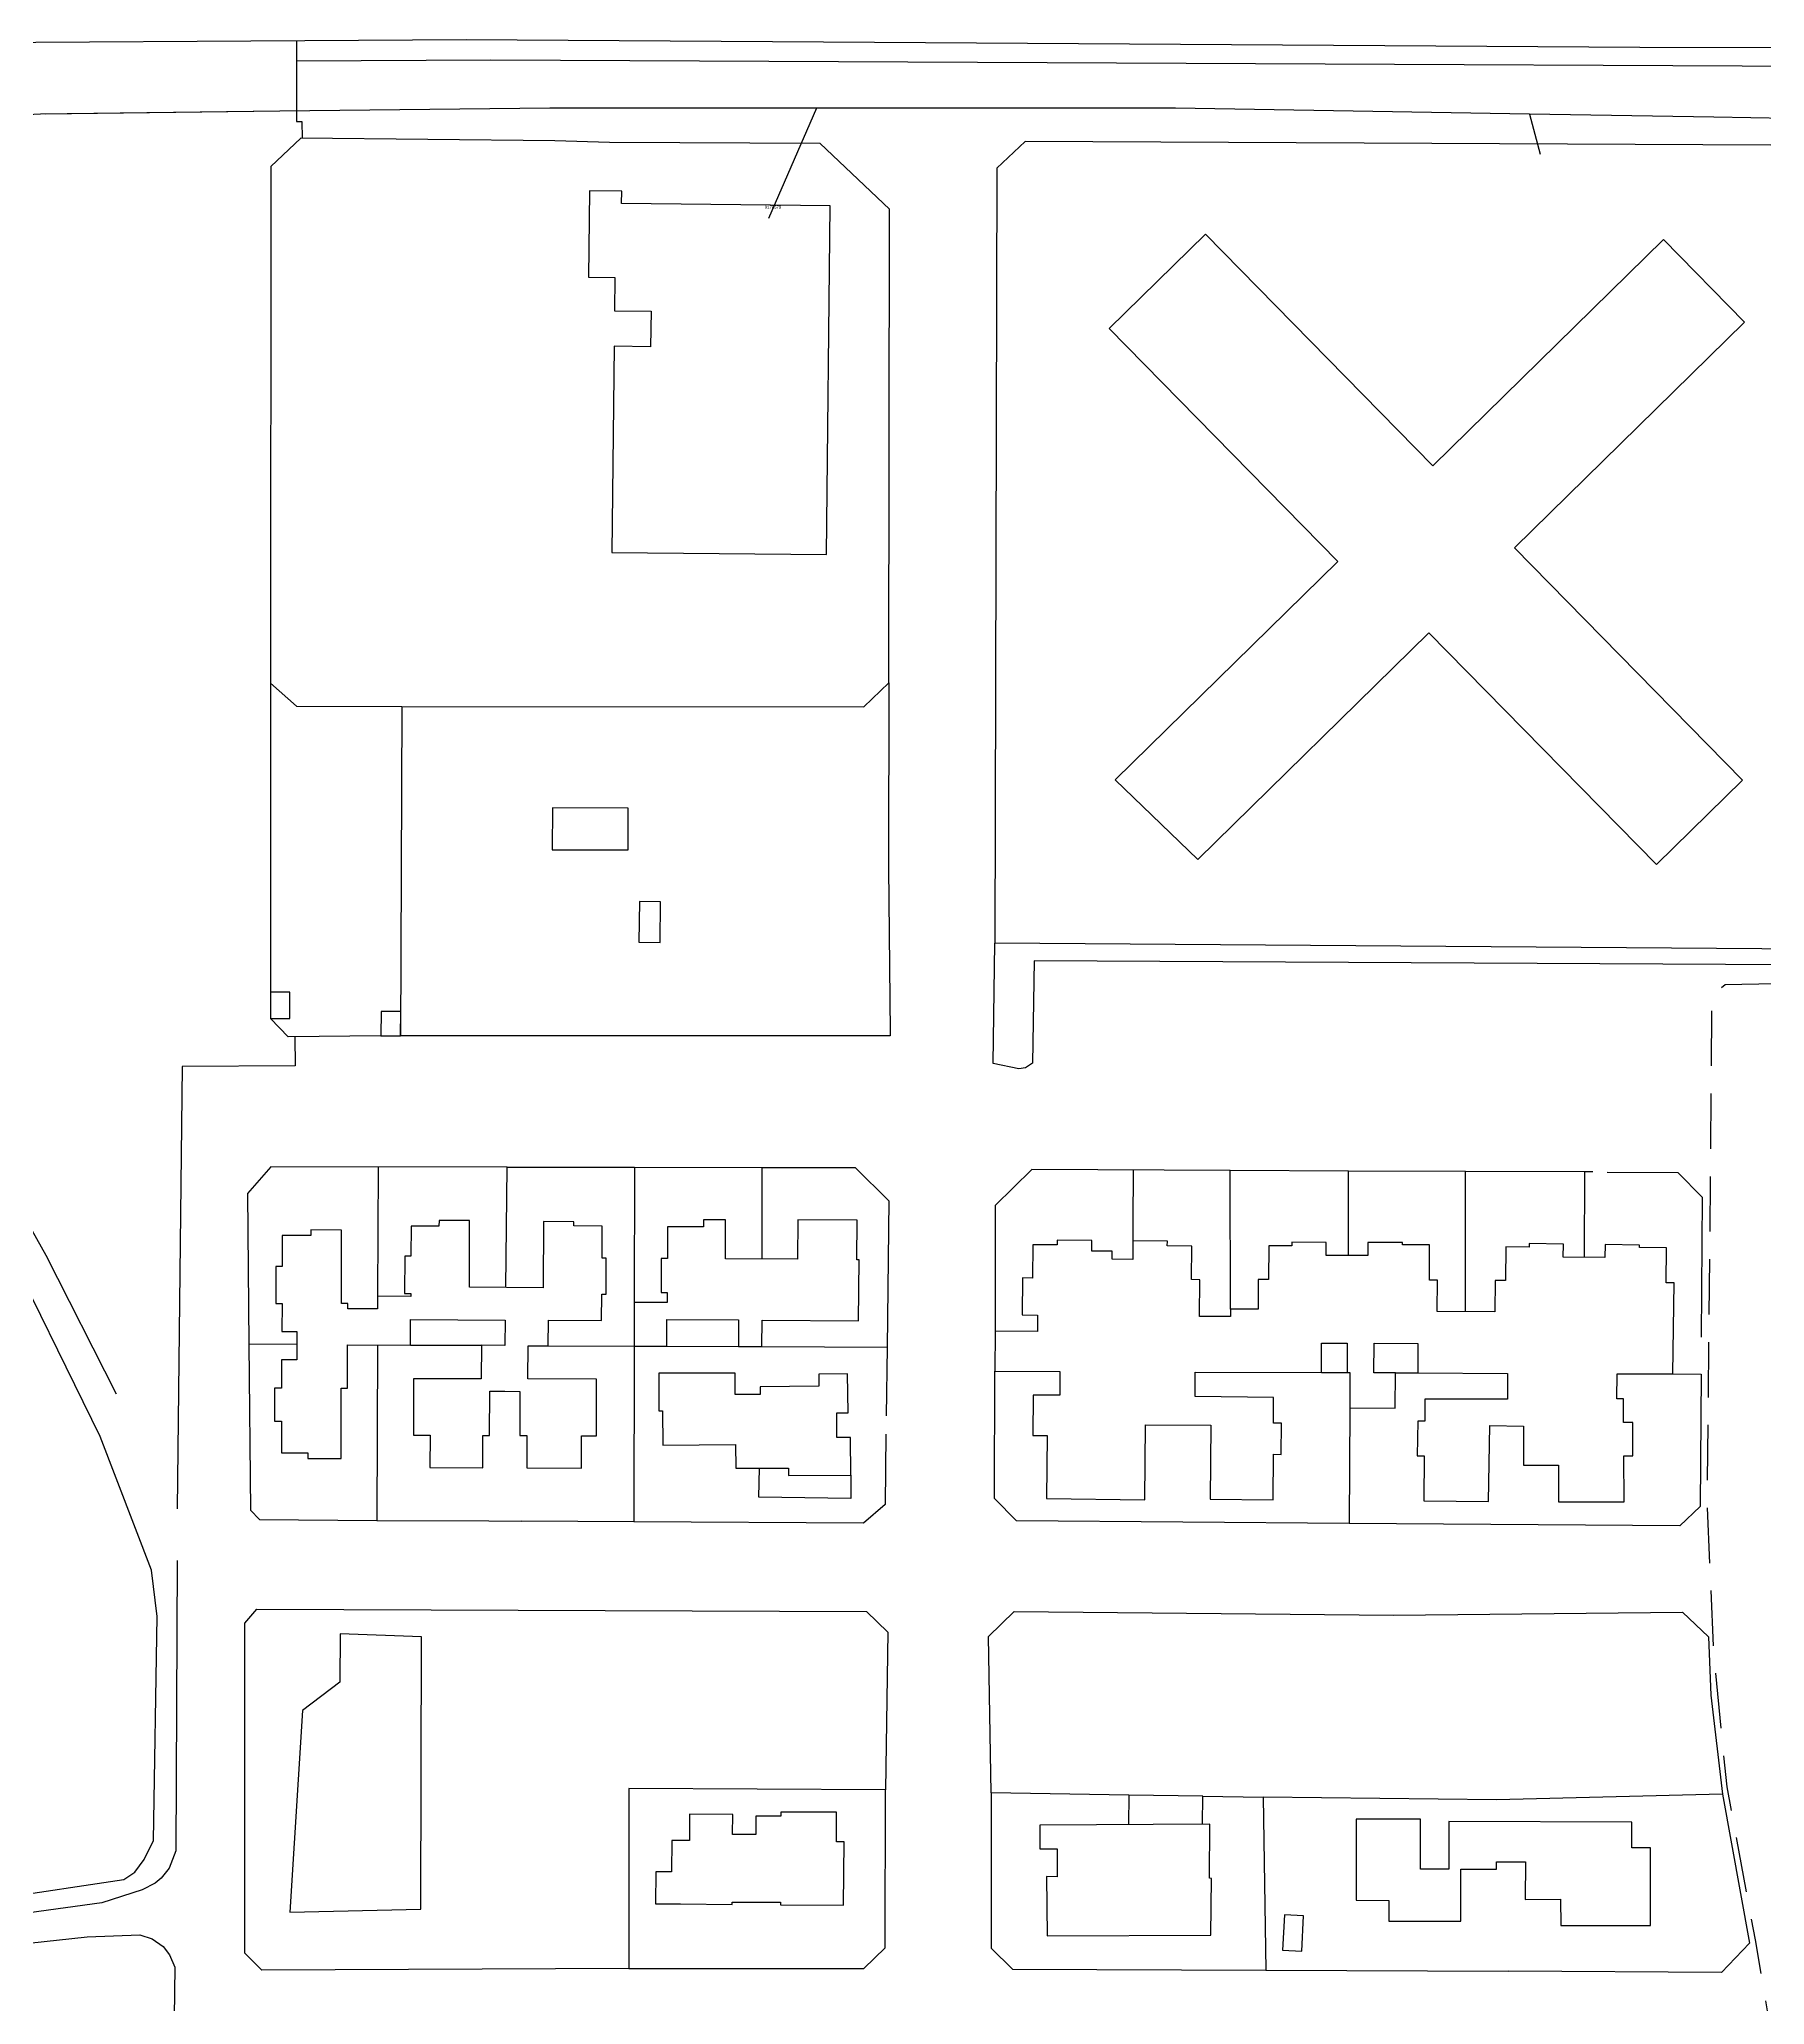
# Model space of a CAD drawing. Header units: millimetres. Extents: x 487814 to 495125, y 4392873 to 4398925.
# Drawn here: x 491263.4 to 491461.7, y 4396612.5 to 4396838.4 of the extents above; entities that cross this region are included whole.
import ezdxf
from ezdxf.enums import TextEntityAlignment as Align

# ---------------------------------------------------------------- set-up
doc = ezdxf.new("R2010")
doc.units = ezdxf.units.MM
for name, pattern in [('Tramo_BT__380_A_E_Tr', [2, 1, 1]), ('Tramo_BT__380_A_P_Tr', [2, 1, 1]), ('TRAZOS2', [9.525, 6.35, -3.175])]:
    doc.linetypes.add(name, pattern=pattern)
for name, color, linetype in [('Acometida_rotulo', 7, 'Continuous'), ('Cartografia_Base', 8, 'Continuous'), ('Tramo_BT__380_A_E_Trazado', 10, 'Tramo_BT__380_A_E_Tr'), ('Tramo_BT__380_A_P_Trazado', 10, 'Tramo_BT__380_A_P_Tr'), ('Tramo_MT__15_S_E_Trazado', 5, 'TRAZOS2')]:
    doc.layers.add(name, color=color, linetype=linetype)
doc.styles.get("Standard").update_dxf_attribs({"font": 'arial.ttf'})

msp = doc.modelspace()

# ---------------------------------------------------------------- linework, layer by layer
at = {"layer": 'Cartografia_Base'}
for p, q in [((491292.99, 4396838.27, 133.56), (491292.99, 4396828.95, 133.82)), ((491289.99, 4396764.4, 133.27), (491289.98, 4396728.88, 132.82)), ((491305.08, 4396761.73, 132.98), (491304.94, 4396723.84, 132.78)), ((491478.89, 4396733.71, 129.18), (491373.22, 4396734.49, 130.19)), ((491302.35, 4396708.78, 132.79), (491302.3, 4396693.92, 132.57)), ((491331.8, 4396708.74, 132.26), (491346.49, 4396708.72, 132.84)), ((491346.48, 4396698.18, 132.86), (491346.49, 4396708.72, 132.84)), ((491389.12, 4396708.43, 129.62), (491389.09, 4396702.27, 129.62)), ((491400.28, 4396692.44, 131.16), (491400.26, 4396708.37, 131.16)), ((491413.87, 4396708.31, 131.92), (491400.26, 4396708.37, 131.16)), ((491413.84, 4396698.6, 132.76), (491413.87, 4396708.31, 131.92)), ((491427.3, 4396708.26, 131.22), (491413.87, 4396708.31, 131.92)), ((491441, 4396708.2, 131.12), (491427.3, 4396708.26, 131.22)), ((491427.3, 4396692.18, 131.43), (491427.3, 4396708.26, 131.22)), ((491440.96, 4396698.39, 132.39), (491441, 4396708.2, 131.12)), ((491441.91, 4396708.2, 131.12), (491441, 4396708.2, 131.12)), ((491389.09, 4396702.27, 133.16), (491389.08, 4396700.3, 133.16)), ((491293.03, 4396688.37, 132.75), (491287.51, 4396688.4, 132.75)), ((491302.27, 4396688.31, 132.56), (491302.2, 4396668.15, 132.35)), ((491306.08, 4396688.3, 132.46), (491314.23, 4396688.29, 132.24)), ((491335.53, 4396688.18, 132.16), (491343.75, 4396688.14, 132.09)), ((491410.76, 4396685.15, 132.21), (491413.7, 4396685.14, 132.21)), ((491419.25, 4396685.13, 131.69), (491421.81, 4396685.11, 131.69)), ((491302.2, 4396668.15, 132.35), (491315.06, 4396668.08, 132.23)), ((491315.06, 4396668.08, 130), (491318.88, 4396668.06, 130.01)), ((491279.25, 4396663.55, 130.64), (491279.11, 4396630.16, 130.32)), ((491397.12, 4396636.45, 131.14), (491404.04, 4396636.34, 131.13)), ((491404.04, 4396636.34, 131.13), (491404.34, 4396616.43, 131.28)), ((491404.34, 4396616.43, 131.28), (491432.23, 4396616.34, 130.21))]:
    msp.add_line(p, q, dxfattribs=at)
for points in [[(491174.44, 4396838.42, 134.55), (491238.26, 4396837.93, 134.08), (491312.46, 4396838.4, 133.37), (491447.32, 4396837.52, 132.02), (491509.86, 4396837.47, 131.86), (491555.75, 4396837.16, 131.26)], [(491851.09, 4396755.94, 129.17), (491849.84, 4396753.53, 127.21), (491796.73, 4396779.13, 127.97), (491777.52, 4396788.02, 128.26), (491767.29, 4396792.18, 128.33), (491740.23, 4396802.26, 128.51), (491720.9, 4396808.65, 128.49), (491704.93, 4396813.36, 128.52), (491691.62, 4396816.8, 128.49), (491645.78, 4396827.54, 128.72), (491624.67, 4396830.71, 128.95), (491599, 4396833.02, 129.19), (491573.32, 4396834.36, 129.38), (491554.96, 4396834.88, 129.54), (491315.29, 4396836.02, 131.47), (491292.99, 4396835.91, 131.48)], [(491292.99, 4396828.95, 131.84), (491293.58, 4396828.96, 131.84), (491293.62, 4396827.04, 131.93)], [(491305.08, 4396761.73, 132.98), (491358.17, 4396761.66, 131.95), (491361.03, 4396764.44, 131.66), (491361.13, 4396818.88, 132.77), (491353.14, 4396826.42, 132.77), (491328.94, 4396826.55, 134.31), (491322.67, 4396826.73, 133.67), (491293.46, 4396827.04, 133.86), (491290.01, 4396823.81, 134.05), (491289.99, 4396764.4, 133.27), (491292.96, 4396761.75, 133.26), (491305.08, 4396761.73, 132.98)], [(491493.51, 4396826.09, 129.95), (491376.71, 4396826.68, 130.73), (491373.46, 4396823.62, 130.75), (491373.22, 4396734.49, 130.19)], [(491329.53, 4396807.2, 132.24), (491333.71, 4396807.15, 132.16), (491333.66, 4396803.08, 132.13), (491329.48, 4396803.13, 132.24), (491329.21, 4396779.41, 132.22), (491353.88, 4396779.17, 130.96), (491354.29, 4396819.28, 131.18), (491330.32, 4396819.55, 132.21), (491330.34, 4396820.95, 132.2), (491326.64, 4396820.98, 132.15), (491326.53, 4396811.07, 132.18), (491329.57, 4396811.03, 132.23), (491329.53, 4396807.2, 132.24)], [(491189.79, 4396818.05, 134.13), (491200.81, 4396799.54, 134.05), (491223.49, 4396765.15, 133.05), (491239.72, 4396739.95, 132.79), (491253.38, 4396717.88, 132.52), (491264.18, 4396698.63, 131.91), (491272.27, 4396682.69, 131.79)], [(491396.53, 4396744.11, 129.89), (491423.09, 4396770.18, 129.81), (491449.23, 4396743.55, 129.16), (491459.12, 4396753.26, 129.3), (491432.93, 4396779.95, 129.78), (491459.37, 4396805.89, 129.83), (491450.04, 4396815.4, 130.13), (491423.55, 4396789.4, 130.01), (491397.42, 4396816.02, 130.68), (491386.34, 4396805.16, 130.7), (491412.61, 4396778.38, 130.05), (491387.04, 4396753.29, 130.15), (491396.53, 4396744.11, 129.89)], [(491238.24, 4396623.07, 131.44), (491242.32, 4396622.64, 131.44), (491244.54, 4396622.59, 131.44), (491273.12, 4396626.87, 131.48), (491274.39, 4396627.72, 131.48), (491275.49, 4396629.16, 131.74), (491276.54, 4396631.34, 131.74), (491276.98, 4396657.1, 131.71), (491276.32, 4396662.44, 131.71), (491270.43, 4396677.78, 131.53), (491258.71, 4396701.62, 131.84), (491253.24, 4396711.89, 131.97), (491245.41, 4396724.4, 132.68), (491228.18, 4396752.61, 133.14), (491215.69, 4396772.01, 133.64), (491205.89, 4396786.85, 134.21), (491132.05, 4396777.88, 134.02), (491178.86, 4396708.04, 133.26), (491154.97, 4396706.4, 133.11), (491187.31, 4396629.47, 131.37), (491219.8, 4396625.1, 131.44), (491238.24, 4396623.07, 131.44)], [(491361.03, 4396764.44, 131.27), (491361.01, 4396743.16, 130.88), (491361.2, 4396724.29, 130.88)], [(491331.08, 4396745.23, 131.63), (491331.09, 4396750.03, 131.79), (491322.38, 4396750.05, 132.03), (491322.37, 4396745.25, 131.88), (491331.08, 4396745.23, 131.63)], [(491334.75, 4396734.58, 131.19), (491334.8, 4396739.25, 131.34), (491332.37, 4396739.28, 131.41), (491332.32, 4396734.61, 131.26), (491334.75, 4396734.58, 131.19)], [(491524.91, 4396734.72, 128.98), (491525.05, 4396719.38, 128.75), (491516.46, 4396719.31, 128.8), (491515.39, 4396719.83, 128.8), (491514.89, 4396720.88, 128.81), (491514.96, 4396731.74, 128.91), (491377.72, 4396732.48, 130.05), (491377.55, 4396720.73, 130), (491376.74, 4396720.17, 130), (491375.99, 4396720.07, 129.99), (491373.03, 4396720.68, 130.12), (491373.22, 4396734.49, 130.19)], [(491292.19, 4396725.85, 131.11), (491292.19, 4396728.88, 131.15), (491289.98, 4396728.88, 131.17), (491289.98, 4396725.85, 131.14), (491292.19, 4396725.85, 131.11)], [(491302.68, 4396723.85, 131.56), (491292.01, 4396723.74, 132.76), (491289.98, 4396725.85, 132.76)], [(491304.94, 4396723.84, 131.67), (491304.95, 4396726.64, 131.67), (491302.69, 4396726.66, 131.57), (491302.68, 4396723.85, 131.56), (491304.94, 4396723.84, 131.67)], [(491292.79, 4396723.74, 131.08), (491292.83, 4396720.42, 131.06), (491279.85, 4396720.34, 131.2), (491279.25, 4396669.47, 130.7)], [(491361.2, 4396724.29, 130.13), (491361.2, 4396723.86, 130.12), (491304.94, 4396723.84, 131.67)], [(491317.01, 4396694.93, 132.76), (491317.18, 4396708.76, 132.77), (491290.04, 4396708.79, 133.01), (491287.36, 4396705.72, 132.93), (491287.51, 4396688.4, 132.75)], [(491317.18, 4396708.76, 132.53), (491331.8, 4396708.74, 132.25), (491331.77, 4396693.21, 132.14)], [(491346.49, 4396708.72, 132.84), (491357.16, 4396708.71, 131.79), (491361.05, 4396704.89, 131.84), (491360.83, 4396688.06, 131.89)], [(491400.26, 4396708.37, 131.16), (491377.47, 4396708.48, 131.6), (491373.27, 4396704.34, 131.72), (491373.24, 4396689.89, 131.64)], [(491443.58, 4396708.19, 131.11), (491451.71, 4396708.16, 131.05), (491454.48, 4396705.32, 131.05), (491454.39, 4396689.22, 131.23)], [(491312.43, 4396684.43, 130.76), (491306.42, 4396684.44, 130.86), (491306.41, 4396677.93, 130.78), (491308.32, 4396677.93, 130.73), (491308.31, 4396674.22, 130.68), (491314.38, 4396674.2, 130.56), (491314.38, 4396677.91, 130.63), (491315.17, 4396677.91, 130.61), (491315.18, 4396682.99, 130.69), (491316.9, 4396682.99, 130.66), (491318.64, 4396682.98, 130.63), (491318.63, 4396677.9, 130.55), (491319.45, 4396677.9, 130.53), (491319.44, 4396674.18, 130.46), (491325.72, 4396674.16, 130.34), (491325.73, 4396677.88, 130.41), (491327.44, 4396677.88, 130.42), (491327.45, 4396684.39, 130.52), (491319.57, 4396684.41, 130.64), (491319.61, 4396688.23, 130.73), (491321.91, 4396688.21, 130.67), (491321.94, 4396691.15, 130.03), (491328.04, 4396691.11, 130.67), (491328.06, 4396694.16, 130.83), (491328.55, 4396694.16, 130.81), (491328.57, 4396698.3, 131.05), (491328.08, 4396698.31, 131.09), (491328.1, 4396701.99, 131.05), (491324.84, 4396702.01, 130.22), (491324.84, 4396702.49, 130.3), (491321.36, 4396702.51, 129.53), (491321.31, 4396694.9, 129.37), (491312.84, 4396694.95, 130.43), (491312.86, 4396702.62, 131.45), (491309.35, 4396702.64, 131.4), (491309.34, 4396701.97, 131.44), (491306.15, 4396701.99, 131.39), (491306.13, 4396698.51, 131.32), (491305.42, 4396698.52, 131.29), (491305.4, 4396694.24, 131.16), (491306.1, 4396694.24, 131.19), (491306.1, 4396693.9, 131.18), (491302.3, 4396693.92, 131.17), (491302.29, 4396692.47, 131.19), (491298.86, 4396692.48, 131.32), (491298.86, 4396693.07, 131.32), (491298.14, 4396693.07, 131.34), (491298.16, 4396701.53, 131.21), (491294.62, 4396701.54, 131.35), (491294.62, 4396700.9, 131.36), (491291.33, 4396700.91, 131.56), (491291.32, 4396697.32, 131.54), (491290.61, 4396697.32, 131.57), (491290.6, 4396693.1, 131.57), (491291.31, 4396693.1, 131.54), (491291.3, 4396689.87, 131.53), (491293.03, 4396689.87, 131.46), (491293.03, 4396686.59, 131.44), (491291.26, 4396686.59, 131.52), (491291.25, 4396683.35, 131.38), (491290.46, 4396683.35, 131.38), (491290.45, 4396679.54, 131.16), (491291.27, 4396679.54, 131.15), (491291.26, 4396675.92, 130.97), (491294.28, 4396675.91, 130.97), (491294.28, 4396675.28, 130.93), (491298.09, 4396675.27, 130.86), (491298.11, 4396683.33, 131.28), (491298.83, 4396683.33, 131.25), (491298.84, 4396688.33, 131.19), (491306.08, 4396688.3, 131.07), (491306.09, 4396691.24, 131.11), (491316.96, 4396691.18, 130.16), (491316.93, 4396688.26, 130.8), (491314.23, 4396688.29, 130.88), (491314.19, 4396684.42, 130.73), (491312.43, 4396684.43, 130.76)], [(491346.46, 4396688.13, 130.18), (491346.47, 4396691.17, 130.29), (491357.57, 4396691.09, 129.99), (491357.61, 4396698.12, 130.23), (491357.35, 4396698.12, 130.24), (491357.38, 4396702.65, 130.44), (491350.58, 4396702.69, 130.46), (491350.55, 4396698.16, 130.27), (491342.26, 4396698.2, 130.74), (491342.28, 4396702.69, 130.77), (491339.73, 4396702.71, 130.77), (491339.73, 4396701.88, 130.79), (491335.61, 4396701.9, 130.91), (491335.59, 4396698.24, 130.9), (491334.89, 4396698.25, 130.92), (491334.87, 4396694.35, 130.69), (491335.56, 4396694.35, 130.68), (491335.55, 4396693.19, 130.61), (491331.77, 4396693.21, 130.7), (491331.76, 4396688.19, 130.41), (491335.53, 4396688.18, 130.34), (491335.54, 4396691.24, 130.5), (491343.76, 4396691.19, 130.45), (491343.75, 4396688.14, 130.34), (491346.46, 4396688.13, 130.18)], [(491380.69, 4396682.53, 129.58), (491377.62, 4396682.56, 129.56), (491377.57, 4396677.92, 129.54), (491379.22, 4396677.9, 129.55), (491379.15, 4396670.66, 129.53), (491390.45, 4396670.53, 129.59), (491390.54, 4396679.13, 129.69), (491398.04, 4396679.1, 129.68), (491397.96, 4396670.58, 129.62), (491405.18, 4396670.5, 129.65), (491405.24, 4396675.75, 129.66), (491406.12, 4396675.74, 129.66), (491406.15, 4396679.32, 129.69), (491405.22, 4396679.33, 129.69), (491405.25, 4396682.29, 129.73), (491396.25, 4396682.38, 129.74), (491396.25, 4396685.2, 129.79), (491410.76, 4396685.15, 129.72), (491410.77, 4396688.52, 129.75), (491413.71, 4396688.51, 129.7), (491413.7, 4396685.14, 129.64), (491414.02, 4396685.14, 129.63), (491414, 4396681.09, 129.55), (491419.23, 4396681.06, 129.41), (491419.25, 4396685.13, 129.49), (491416.78, 4396685.13, 129.55), (491416.79, 4396688.51, 129.62), (491421.82, 4396688.5, 129.6), (491421.81, 4396685.11, 129.53), (491432.11, 4396685.04, 129.6), (491432.11, 4396682.09, 129.63), (491422.63, 4396682.07, 129.5), (491422.63, 4396679.54, 129.46), (491421.83, 4396679.54, 129.43), (491421.76, 4396675.57, 129.41), (491422.56, 4396675.56, 129.43), (491422.5, 4396670.41, 129.36), (491429.94, 4396670.33, 129.36), (491430.09, 4396679.04, 129.57), (491433.96, 4396678.97, 129.52), (491433.97, 4396674.51, 129.4), (491437.97, 4396674.51, 129.35), (491437.97, 4396670.3, 129.35), (491445.53, 4396670.27, 129.34), (491445.5, 4396675.56, 129.34), (491446.51, 4396675.56, 129.34), (491446.52, 4396679.39, 129.34), (491445.47, 4396679.39, 129.36), (491445.47, 4396682.11, 129.34), (491444.69, 4396682.11, 129.36), (491444.71, 4396685.01, 129.31), (491451.13, 4396684.98, 129.32), (491451.28, 4396695.45, 129.57), (491450.36, 4396695.46, 129.6), (491450.4, 4396699.5, 129.7), (491447.31, 4396699.53, 129.59), (491447.31, 4396699.8, 129.59), (491443.34, 4396699.86, 129.41), (491443.32, 4396698.37, 129.39), (491438.52, 4396698.42, 129.24), (491438.54, 4396699.92, 129.22), (491434.61, 4396699.97, 129.28), (491434.6, 4396699.57, 129.29), (491431.94, 4396699.61, 129.33), (491431.89, 4396695.72, 129.4), (491430.7, 4396695.74, 129.42), (491430.65, 4396692.13, 129.5), (491424.05, 4396692.18, 129.75), (491424.07, 4396695.77, 129.78), (491423.15, 4396695.77, 129.79), (491423.15, 4396699.81, 129.81), (491420.06, 4396699.81, 129.78), (491420.06, 4396700.08, 129.79), (491416.09, 4396700.09, 129.81), (491416.09, 4396698.6, 129.81), (491411.28, 4396698.61, 129.79), (491411.29, 4396700.11, 129.8), (491407.36, 4396700.12, 129.7), (491407.35, 4396699.72, 129.7), (491404.69, 4396699.73, 129.64), (491404.68, 4396695.85, 129.71), (491403.49, 4396695.85, 129.77), (491403.47, 4396692.43, 129.83), (491400.28, 4396692.44, 129.9), (491400.28, 4396691.58, 129.89), (491396.74, 4396691.58, 129.89), (491396.78, 4396695.82, 129.96), (491395.83, 4396695.83, 129.94), (491395.87, 4396699.68, 129.93), (491393.03, 4396699.71, 129.8), (491393.04, 4396700.26, 129.8), (491389.08, 4396700.3, 129.63), (491389.06, 4396698.14, 129.64), (491386.68, 4396698.16, 129.59), (491386.69, 4396699.08, 129.59), (491384.35, 4396699.1, 129.55), (491384.36, 4396700.33, 129.55), (491380.39, 4396700.37, 129.67), (491380.38, 4396699.82, 129.66), (491377.59, 4396699.84, 129.72), (491377.55, 4396696.01, 129.67), (491376.39, 4396696.02, 129.7), (491376.35, 4396691.78, 129.65), (491378.12, 4396691.76, 129.61), (491378.1, 4396689.87, 129.59), (491373.24, 4396689.89, 129.68), (491373.22, 4396685.31, 129.63), (491380.7, 4396685.28, 129.59), (491380.69, 4396682.53, 129.58)], [(491287.51, 4396688.4, 132.75), (491287.69, 4396669.33, 132.56), (491288.74, 4396668.24, 132.49), (491302.2, 4396668.15, 132.35)], [(491321.91, 4396688.21, 132.24), (491331.76, 4396688.19, 133.14), (491331.73, 4396667.99, 132.06), (491318.88, 4396668.06, 131.39)], [(491346.46, 4396688.13, 132.09), (491360.83, 4396688.06, 131.89), (491360.73, 4396680.16, 131.92)], [(491349.5, 4396673.32, 129.89), (491356.66, 4396673.34, 129.98), (491356.65, 4396677.68, 129.91), (491355.07, 4396677.68, 129.82), (491355.07, 4396680.51, 129.72), (491356.35, 4396680.53, 129.67), (491356.3, 4396685, 129.76), (491352.98, 4396684.96, 129.81), (491353, 4396683.57, 129.8), (491346.24, 4396683.51, 130.16), (491346.24, 4396682.63, 130.15), (491343.39, 4396682.61, 130.28), (491343.37, 4396685.07, 130.34), (491334.6, 4396685.07, 130.36), (491334.6, 4396680.74, 130.26), (491335.02, 4396680.74, 130.25), (491335.05, 4396676.81, 130.15), (491343.43, 4396676.87, 130.15), (491343.45, 4396674.16, 130.08), (491349.5, 4396674.16, 129.89), (491349.5, 4396673.32, 129.89)], [(491414, 4396681.09, 131.85), (491413.94, 4396667.8, 131.56), (491375.71, 4396668.08, 131.76), (491373.19, 4396670.67, 131.58), (491373.22, 4396685.31, 131.64)], [(491451.13, 4396684.98, 132.5), (491454.36, 4396684.96, 132.02), (491454.28, 4396669.74, 131.44), (491451.91, 4396667.54, 131.36), (491413.94, 4396667.8, 131.56)], [(491360.7, 4396678.07, 131.93), (491360.6, 4396669.97, 131.95), (491358.11, 4396667.83, 131.8), (491331.73, 4396667.99, 132.06)], [(491356.66, 4396673.34, 133.67), (491356.66, 4396670.68, 133.67), (491346.1, 4396670.82, 133.67), (491346.17, 4396674.16, 133.67)], [(491331.16, 4396616.65, 129.53), (491289, 4396616.46, 129.81), (491287.05, 4396618.39, 130.14), (491287.05, 4396656.34, 130.57), (491288.43, 4396657.95, 130.6), (491358.47, 4396657.69, 129.6), (491360.91, 4396655.28, 129.63), (491360.64, 4396637.16, 129.49)], [(491372.79, 4396636.81, 129.14), (491372.47, 4396654.79, 129.34), (491375.43, 4396657.68, 129.34), (491419.01, 4396657.26, 129.1), (491452.25, 4396657.59, 128.84), (491455.22, 4396654.76, 128.71), (491455.48, 4396648.05, 128.71), (491456.83, 4396636.66, 128.57), (491459.94, 4396619.56, 128.61), (491456.72, 4396616.16, 128.62), (491432.23, 4396616.34, 128.62)], [(491307.32, 4396654.76, 130.27), (491298.01, 4396655.1, 130.41), (491297.97, 4396649.54, 130.35), (491293.66, 4396646.31, 130.36), (491292.21, 4396623.11, 130.08), (491307.27, 4396623.45, 129.79), (491307.32, 4396654.76, 130.27)], [(491358.18, 4396616.65, 130.83), (491360.63, 4396619.02, 130.87), (491360.64, 4396637.16, 131.14), (491331.18, 4396637.33, 130.78), (491331.16, 4396616.65, 130.65), (491358.18, 4396616.65, 130.83)], [(491388.61, 4396636.55, 131.14), (491372.79, 4396636.81, 131.14), (491372.8, 4396618.96, 131.13), (491375.23, 4396616.54, 131.16), (491404.34, 4396616.43, 131.28)], [(491397.07, 4396633.21, 132.51), (491397.12, 4396636.45, 132.51), (491388.61, 4396636.55, 132.51), (491388.56, 4396633.17, 132.51)], [(491456.83, 4396636.66, 128.57), (491430.85, 4396636.02, 128.71), (491404.04, 4396636.34, 131.13)], [(491337.11, 4396624.05, 129.69), (491343.03, 4396624.01, 129.66), (491343.02, 4396624.27, 129.67), (491348.57, 4396624.27, 129.64), (491348.57, 4396623.97, 129.63), (491355.84, 4396623.91, 129.63), (491355.9, 4396631.19, 129.55), (491355.01, 4396631.2, 129.56), (491355.04, 4396634.62, 129.61), (491348.63, 4396634.62, 129.79), (491348.63, 4396634.16, 129.79), (491345.75, 4396634.16, 129.87), (491345.74, 4396632.03, 129.84), (491343.09, 4396632.05, 129.87), (491343.11, 4396634.35, 129.93), (491338.15, 4396634.37, 129.95), (491338.13, 4396631.33, 129.87), (491336.09, 4396631.34, 129.88), (491336.05, 4396627.73, 129.79), (491334.25, 4396627.75, 129.8), (491334.23, 4396624.07, 129.71), (491337.11, 4396624.05, 129.69)], [(491380.37, 4396627.19, 129.47), (491379.16, 4396627.21, 129.47), (491379.24, 4396620.38, 129.39), (491398.03, 4396620.46, 129.62), (491398.12, 4396626.99, 129.62), (491397.87, 4396627, 129.62), (491397.91, 4396633.22, 129.64), (491378.38, 4396633.12, 129.42), (491378.39, 4396630.39, 129.51), (491380.37, 4396630.39, 129.52), (491380.37, 4396627.19, 129.47)], [(491418.5, 4396622.07, 129.06), (491426.77, 4396622.07, 128.93), (491426.78, 4396628.06, 129.03), (491430.87, 4396628.05, 128.96), (491430.87, 4396628.9, 128.98), (491434.2, 4396628.9, 128.93), (491434.17, 4396624.58, 128.86), (491438.22, 4396624.61, 128.82), (491438.24, 4396621.57, 128.81), (491448.57, 4396621.57, 128.72), (491448.57, 4396630.5, 128.76), (491446.4, 4396630.5, 128.77), (491446.41, 4396633.47, 128.82), (491425.39, 4396633.55, 129.14), (491425.38, 4396628.06, 129.05), (491422.13, 4396628.07, 129.1), (491422.14, 4396633.8, 129.19), (491414.74, 4396633.81, 129.34), (491414.73, 4396624.48, 129.18), (491418.5, 4396624.46, 129.1), (491418.5, 4396622.07, 129.06)], [(491279.11, 4396630.16, 130.32), (491278.34, 4396628.16, 130.27), (491277.43, 4396627.01, 130.24), (491276.74, 4396626.44, 130.23), (491275.25, 4396625.67, 130.19), (491270.6, 4396624.18, 129.27), (491245.53, 4396620.73, 129.2)], [(491408.49, 4396618.64, 129.4), (491408.69, 4396622.68, 129.38), (491406.49, 4396622.79, 129.51), (491406.28, 4396618.75, 129.52), (491408.49, 4396618.64, 129.4)], [(491245.58, 4396617.75, 129.2), (491268.92, 4396620.29, 129.37), (491274.98, 4396620.51, 129.98), (491276.4, 4396620.06, 130.02), (491277.65, 4396619.17, 130.07), (491278.39, 4396618.22, 130.1), (491278.99, 4396616.79, 130.14)], [(491278.99, 4396616.79, 130.14), (491278.74, 4396596.72, 129.92), (491278.99, 4396584.29, 129.76), (491279.77, 4396572.41, 129.61), (491281.47, 4396556.99, 129.38), (491283.79, 4396542.65, 129.16), (491286.31, 4396530.4, 128.97), (491288.8, 4396520.2, 128.78), (491290.43, 4396514.22, 128.66), (491294.28, 4396501.92, 128.58)]]:
    msp.add_polyline3d(points, dxfattribs=at)
at = {"layer": 'Tramo_BT__380_A_E_Trazado', "flags": 128}
for points in [[(491352.73, 4396830.51), (491322.07, 4396830.51), (491291.05, 4396830.15), (491263.56, 4396829.8), (491235.36, 4396828.39), (491209.98, 4396827.68), (491180.48, 4396826.98)], [(491352.73, 4396830.51), (491322.07, 4396830.51), (491291.05, 4396830.15), (491264.15, 4396829.81)], [(491434.67, 4396829.8), (491414.39, 4396830.14), (491393.97, 4396830.51), (491375.99, 4396830.51), (491352.73, 4396830.51)], [(491356.45, 4396830.51), (491352.73, 4396830.51)], [(491488.8, 4396828.76), (491477.08, 4396829.1), (491455.82, 4396829.45), (491434.67, 4396829.8)]]:
    msp.add_lwpolyline(points, dxfattribs=at)
at = {"layer": 'Tramo_BT__380_A_P_Trazado', "flags": 128}
for points in [[(491352.73, 4396830.51), (491347.2, 4396817.81)], [(491352.73, 4396830.51), (491347.2, 4396817.81)], [(491434.67, 4396829.8), (491435.88, 4396825.21)]]:
    msp.add_lwpolyline(points, dxfattribs=at)
at = {"layer": 'Tramo_MT__15_S_E_Trazado', "flags": 128}
msp.add_lwpolyline([(491356.12, 4396469.5), (491358.32, 4396468.5), (491359.7, 4396467.67), (491360.62, 4396467.95), (491372.11, 4396483.42), (491373.27, 4396483.7), (491374.27, 4396484.01), (491375.34, 4396484.43), (491378.87, 4396489.01), (491396.83, 4396512.23), (491415.63, 4396536.95), (491421.79, 4396545.17), (491421.63, 4396548.47), (491427.27, 4396555.81), (491438.17, 4396570.02), (491440.77, 4396570.44), (491462.35, 4396599.03), (491463.57, 4396603.23), (491462.75, 4396605.72), (491462.72, 4396607.52), (491460.61, 4396619.92), (491457.35, 4396637.5), (491455.84, 4396652.95), (491455.09, 4396669.91), (491455.46, 4396707.35), (491455.6, 4396728.48), (491457.13, 4396729.77), (491470.8, 4396730.02), (491472.58, 4396731.8), (491473.12, 4396736.16)], dxfattribs=at)

# ---------------------------------------------------------------- texts
at = {"layer": 'Acometida_rotulo'}
msp.add_text('0178579', height=0.35, dxfattribs=at).set_placement((491346.77, 4396818.84), align=Align.BOTTOM_LEFT)

doc.saveas('drawing.dxf')
